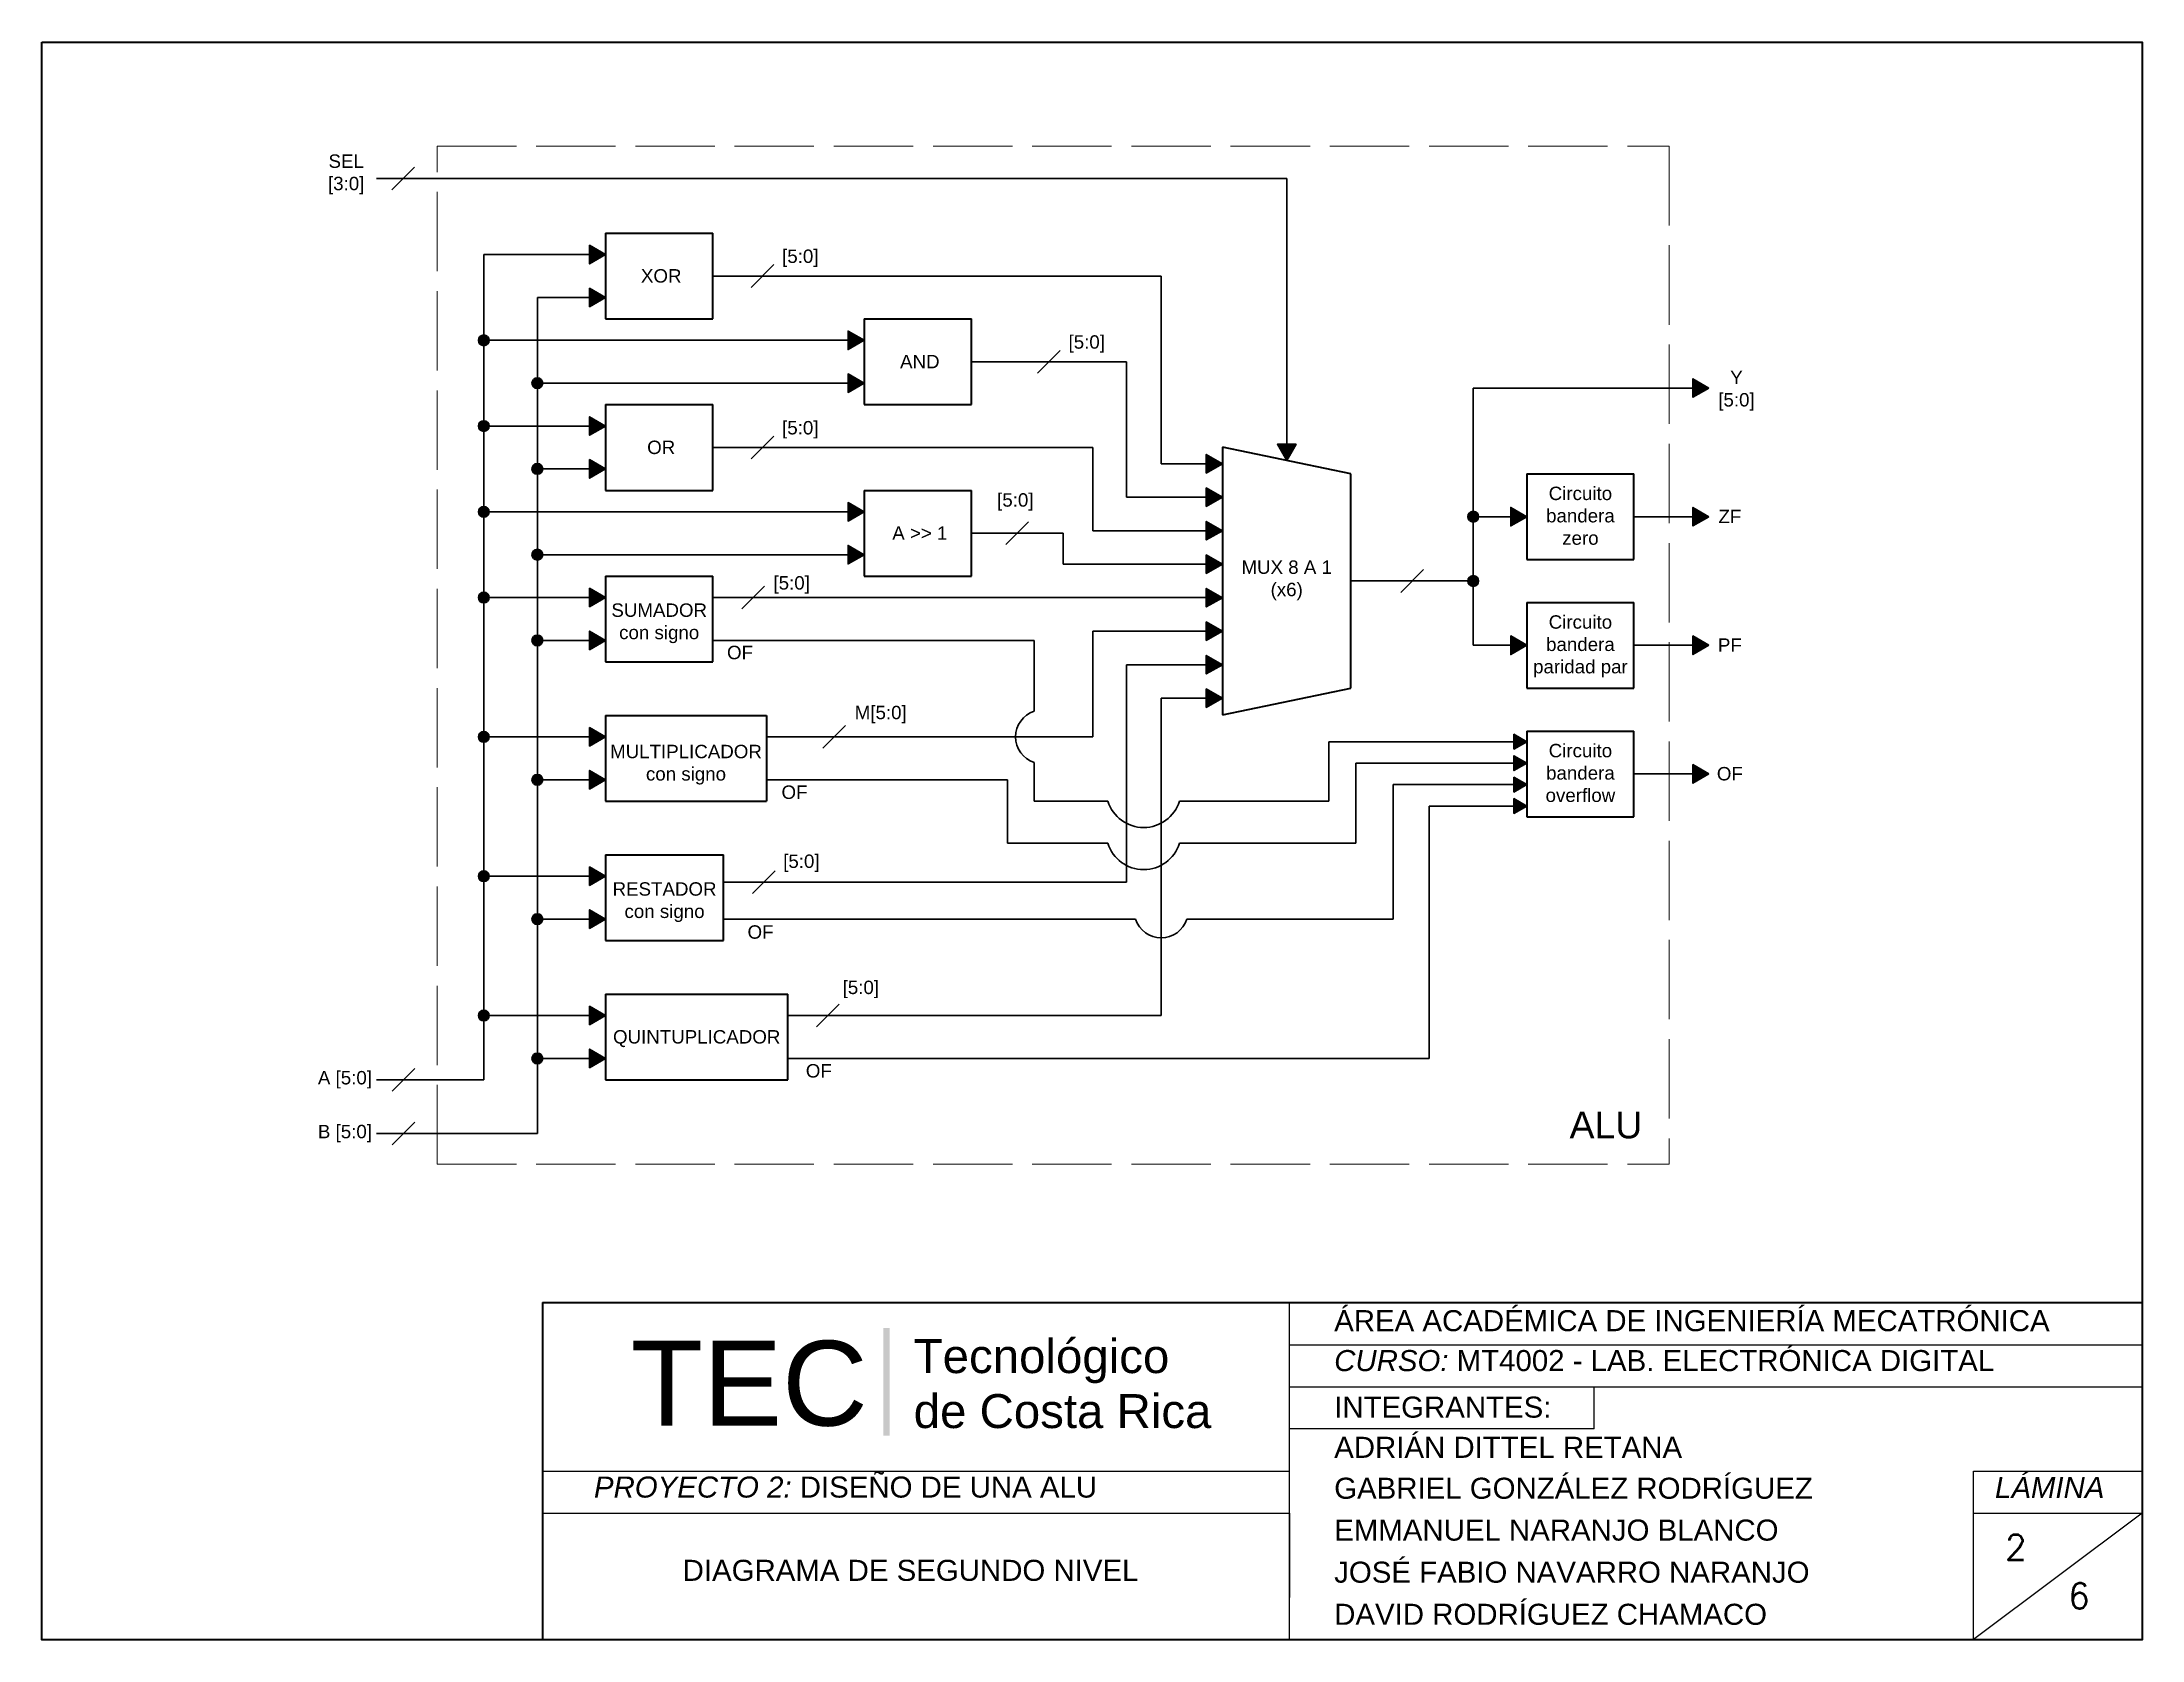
# Paper-space layout '2NIVEL' of a CAD drawing. Header units: millimetres. Extents: x 7 to 257, y 6 to 195.
# The model-space entities are those that its viewports show. They can reach past a viewport. Long polylines and large blocks are cut down to what shows.
import ezdxf

# ---------------------------------------------------------------- set-up
doc = ezdxf.new("R2010")
doc.units = ezdxf.units.MM
doc.header["$LTSCALE"] = 0.5
doc.linetypes.add('ACAD_ISO02W100', pattern=[15, 12, -3])
for name, color, linetype, lineweight in [('Cables', 7, 'Continuous', 30), ('Contorno', 7, 'Continuous', 40), ('Cuadro_dashed', 7, 'ACAD_ISO02W100', 20), ('Modulos', 7, 'Continuous', 40), ('MView', 7, 'Continuous', 5)]:
    doc.layers.add(name, color=color, linetype=linetype, lineweight=lineweight)
doc.layers.add('Texto', color=7, linetype='Continuous')
doc.layers.get('MView').off()
doc.styles.add('PDF Arial', font='arial.ttf')
doc.styles.add('Rotulado', font='arial.ttf', dxfattribs={"height": 10})
doc.styles.add('s1', font='romans.shx')

msp = doc.modelspace()

# ---------------------------------------------------------------- hatches: boundary and pattern name
at = {"layer": 'Cables'}
h = msp.add_hatch(color=256, dxfattribs=at)
h.dxf.hatch_style = 1
h.paths.add_polyline_path([(83.07, 200.03), (80.07, 201.76), (80.07, 198.3)])
h = msp.add_hatch(color=256, dxfattribs=at)
h.dxf.hatch_style = 1
h.paths.add_polyline_path([(83.07, 192.03), (80.07, 193.76), (80.07, 190.3)])
h = msp.add_hatch(color=256, dxfattribs=at)
h.dxf.hatch_style = 1
edge = h.paths.add_edge_path()
edge.add_arc((60.33, 184.03), 1, 0, 360)
h = msp.add_hatch(color=256, dxfattribs=at)
h.dxf.hatch_style = 1
h.paths.add_polyline_path([(131.34, 184.03), (128.34, 185.76), (128.34, 182.3)])
h = msp.add_hatch(color=256, dxfattribs=at)
h.dxf.hatch_style = 1
edge = h.paths.add_edge_path()
edge.add_arc((70.33, 176.03), 1, 0, 360)
h = msp.add_hatch(color=256, dxfattribs=at)
h.dxf.hatch_style = 1
h.paths.add_polyline_path([(131.34, 176.03), (128.34, 177.76), (128.34, 174.3)])
h = msp.add_hatch(color=256, dxfattribs=at)
h.dxf.hatch_style = 1
h.paths.add_polyline_path([(289.01, 175.12), (286.01, 176.86), (286.01, 173.39)])
h = msp.add_hatch(color=256, dxfattribs=at)
h.dxf.hatch_style = 1
edge = h.paths.add_edge_path()
edge.add_arc((60.33, 168.03), 1, 0, 360)
h = msp.add_hatch(color=256, dxfattribs=at)
h.dxf.hatch_style = 1
h.paths.add_polyline_path([(83.07, 168.03), (80.07, 169.76), (80.07, 166.3)])
h = msp.add_hatch(color=256, dxfattribs=at)
h.dxf.hatch_style = 1
h.paths.add_polyline_path([(211.93, 164.62), (208.46, 164.62), (210.19, 161.62)])
h = msp.add_hatch(color=256, dxfattribs=at)
h.dxf.hatch_style = 1
edge = h.paths.add_edge_path()
edge.add_arc((70.33, 160.03), 1, 0, 360)
h = msp.add_hatch(color=256, dxfattribs=at)
h.dxf.hatch_style = 1
h.paths.add_polyline_path([(83.07, 160.03), (80.07, 161.76), (80.07, 158.3)])
h = msp.add_hatch(color=256, dxfattribs=at)
h.dxf.hatch_style = 1
h.paths.add_polyline_path([(198.19, 161), (195.19, 162.73), (195.19, 159.27)])
h = msp.add_hatch(color=256, dxfattribs=at)
h.dxf.hatch_style = 1
edge = h.paths.add_edge_path()
edge.add_arc((60.33, 152.03), 1, 0, 360)
h = msp.add_hatch(color=256, dxfattribs=at)
h.dxf.hatch_style = 1
h.paths.add_polyline_path([(131.34, 152.03), (128.34, 153.76), (128.34, 150.3)])
h = msp.add_hatch(color=256, dxfattribs=at)
h.dxf.hatch_style = 1
h.paths.add_polyline_path([(198.19, 154.75), (195.19, 156.48), (195.19, 153.02)])
h = msp.add_hatch(color=256, dxfattribs=at)
h.dxf.hatch_style = 1
h.paths.add_polyline_path([(198.19, 148.5), (195.19, 150.23), (195.19, 146.77)])
h = msp.add_hatch(color=256, dxfattribs=at)
h.dxf.hatch_style = 1
edge = h.paths.add_edge_path()
edge.add_arc((245.01, 151.12), 1, 0, 360)
h = msp.add_hatch(color=256, dxfattribs=at)
h.dxf.hatch_style = 1
h.paths.add_polyline_path([(255.01, 151.12), (252.01, 152.86), (252.01, 149.39)])
h = msp.add_hatch(color=256, dxfattribs=at)
h.dxf.hatch_style = 1
h.paths.add_polyline_path([(289.01, 151.12), (286.01, 152.86), (286.01, 149.39)])
h = msp.add_hatch(color=256, dxfattribs=at)
h.dxf.hatch_style = 1
edge = h.paths.add_edge_path()
edge.add_arc((70.33, 144.03), 1, 0, 360)
h = msp.add_hatch(color=256, dxfattribs=at)
h.dxf.hatch_style = 1
h.paths.add_polyline_path([(131.34, 144.03), (128.34, 145.76), (128.34, 142.3)])
h = msp.add_hatch(color=256, dxfattribs=at)
h.dxf.hatch_style = 1
h.paths.add_polyline_path([(198.19, 142.25), (195.19, 143.98), (195.19, 140.52)])
h = msp.add_hatch(color=256, dxfattribs=at)
h.dxf.hatch_style = 1
h.paths.add_polyline_path([(83.07, 136.03), (80.07, 137.76), (80.07, 134.3)])
h = msp.add_hatch(color=256, dxfattribs=at)
h.dxf.hatch_style = 1
h.paths.add_polyline_path([(198.19, 136), (195.19, 137.73), (195.19, 134.27)])
h = msp.add_hatch(color=256, dxfattribs=at)
h.dxf.hatch_style = 1
edge = h.paths.add_edge_path()
edge.add_arc((245.01, 139.12), 1, 0, 360)
h = msp.add_hatch(color=256, dxfattribs=at)
h.dxf.hatch_style = 1
edge = h.paths.add_edge_path()
edge.add_arc((60.33, 136.03), 1, 0, 360)
h = msp.add_hatch(color=256, dxfattribs=at)
h.dxf.hatch_style = 1
h.paths.add_polyline_path([(83.07, 128.03), (80.07, 129.76), (80.07, 126.3)])
h = msp.add_hatch(color=256, dxfattribs=at)
h.dxf.hatch_style = 1
h.paths.add_polyline_path([(198.19, 129.75), (195.19, 131.48), (195.19, 128.02)])
h = msp.add_hatch(color=256, dxfattribs=at)
h.dxf.hatch_style = 1
edge = h.paths.add_edge_path()
edge.add_arc((70.33, 128.03), 1, 0, 360)
h = msp.add_hatch(color=256, dxfattribs=at)
h.dxf.hatch_style = 1
h.paths.add_polyline_path([(255.01, 127.12), (252.01, 128.86), (252.01, 125.39)])
h = msp.add_hatch(color=256, dxfattribs=at)
h.dxf.hatch_style = 1
h.paths.add_polyline_path([(289.01, 127.12), (286.01, 128.86), (286.01, 125.39)])
h = msp.add_hatch(color=256, dxfattribs=at)
h.dxf.hatch_style = 1
h.paths.add_polyline_path([(198.19, 123.5), (195.19, 125.23), (195.19, 121.77)])
h = msp.add_hatch(color=256, dxfattribs=at)
h.dxf.hatch_style = 1
h.paths.add_polyline_path([(198.19, 117.25), (195.19, 118.98), (195.19, 115.52)])
h = msp.add_hatch(color=256, dxfattribs=at)
h.dxf.hatch_style = 1
edge = h.paths.add_edge_path()
edge.add_arc((60.33, 110.03), 1, 0, 360)
h = msp.add_hatch(color=256, dxfattribs=at)
h.dxf.hatch_style = 1
h.paths.add_polyline_path([(83.07, 110.03), (80.07, 111.76), (80.07, 108.3)])
h = msp.add_hatch(color=256, dxfattribs=at)
h.dxf.hatch_style = 1
h.paths.add_polyline_path([(255.01, 109.12), (252.61, 110.51), (252.61, 107.74)])
h = msp.add_hatch(color=256, dxfattribs=at)
h.dxf.hatch_style = 1
h.paths.add_polyline_path([(255.01, 105.12), (252.61, 106.51), (252.61, 103.74)])
h = msp.add_hatch(color=256, dxfattribs=at)
h.dxf.hatch_style = 1
edge = h.paths.add_edge_path()
edge.add_arc((70.33, 102.03), 1, 0, 360)
h = msp.add_hatch(color=256, dxfattribs=at)
h.dxf.hatch_style = 1
h.paths.add_polyline_path([(83.07, 102.03), (80.07, 103.76), (80.07, 100.3)])
h = msp.add_hatch(color=256, dxfattribs=at)
h.dxf.hatch_style = 1
h.paths.add_polyline_path([(255.01, 101.12), (252.61, 102.51), (252.61, 99.74)])
h = msp.add_hatch(color=256, dxfattribs=at)
h.dxf.hatch_style = 1
h.paths.add_polyline_path([(289.01, 103.12), (286.01, 104.86), (286.01, 101.39)])
h = msp.add_hatch(color=256, dxfattribs=at)
h.dxf.hatch_style = 1
h.paths.add_polyline_path([(255.01, 97.12), (252.61, 98.51), (252.61, 95.74)])
h = msp.add_hatch(color=256, dxfattribs=at)
h.dxf.hatch_style = 1
edge = h.paths.add_edge_path()
edge.add_arc((60.33, 84.03), 1, 0, 360)
h = msp.add_hatch(color=256, dxfattribs=at)
h.dxf.hatch_style = 1
h.paths.add_polyline_path([(83.07, 84.03), (80.07, 85.76), (80.07, 82.3)])
h = msp.add_hatch(color=256, dxfattribs=at)
h.dxf.hatch_style = 1
edge = h.paths.add_edge_path()
edge.add_arc((70.33, 76.03), 1, 0, 360)
h = msp.add_hatch(color=256, dxfattribs=at)
h.dxf.hatch_style = 1
h.paths.add_polyline_path([(83.07, 76.03), (80.07, 77.76), (80.07, 74.3)])
h = msp.add_hatch(color=256, dxfattribs=at)
h.dxf.hatch_style = 1
edge = h.paths.add_edge_path()
edge.add_arc((60.33, 58.03), 1, 0, 360)
h = msp.add_hatch(color=256, dxfattribs=at)
h.dxf.hatch_style = 1
h.paths.add_polyline_path([(83.07, 58.03), (80.07, 59.76), (80.07, 56.3)])
h = msp.add_hatch(color=256, dxfattribs=at)
h.dxf.hatch_style = 1
edge = h.paths.add_edge_path()
edge.add_arc((70.33, 50.03), 1, 0, 360)
h = msp.add_hatch(color=256, dxfattribs=at)
h.dxf.hatch_style = 1
h.paths.add_polyline_path([(83.07, 50.03), (80.07, 51.76), (80.07, 48.3)])

# ---------------------------------------------------------------- linework, layer by layer
for p, q in [((43.17, 212.1), (47.41, 216.34)), ((110.22, 193.91), (114.46, 198.15)), ((163.69, 177.91), (167.93, 182.15)), ((110.22, 161.91), (114.46, 166.15)), ((157.78, 145.91), (162.03, 150.15)), ((231.48, 137), (235.72, 141.25)), ((108.47, 133.91), (112.71, 138.15)), ((123.6, 107.91), (127.84, 112.15)), ((110.48, 80.78), (114.72, 85.02)), ((122.42, 55.91), (126.66, 60.15)), ((43.21, 43.91), (47.45, 48.15)), ((43.21, 33.91), (47.45, 38.15))]:
    msp.add_line(p, q, dxfattribs=at)
at = {"layer": 'Cables', "color": 7}
for p, q in [((210.19, 214.22), (40.33, 214.22)), ((210.19, 161.62), (210.19, 214.22)), ((83.07, 204.03), (83.07, 196.03)), ((60.33, 200.03), (60.33, 46.03)), ((83.07, 200.03), (60.33, 200.03)), ((83.07, 196.03), (83.07, 188.03)), ((103.07, 196.03), (186.77, 196.03)), ((186.77, 196.03), (186.77, 161)), ((70.33, 192.03), (70.33, 36.03)), ((83.07, 192.03), (70.33, 192.03)), ((131.34, 188.03), (131.34, 180.03)), ((128.34, 184.03), (60.33, 184.03)), ((131.34, 180.03), (131.34, 172.03)), ((151.34, 180.03), (180.28, 180.03)), ((180.28, 180.03), (180.28, 154.75)), ((128.34, 176.03), (70.33, 176.03)), ((245.01, 175.12), (245.01, 127.12)), ((245.01, 175.12), (245.01, 151.12)), ((245.01, 175.12), (287.01, 175.12)), ((83.07, 172.03), (83.07, 164.03)), ((83.07, 168.03), (60.33, 168.03)), ((83.07, 164.03), (83.07, 156.03)), ((103.07, 164.03), (173.98, 164.03)), ((173.98, 164.03), (173.98, 148.5)), ((186.77, 161), (198.19, 161)), ((198.19, 164.12), (198.19, 157.87)), ((83.07, 160.03), (70.33, 160.03)), ((198.19, 157.87), (198.19, 151.62)), ((255.01, 159.12), (255.01, 151.12)), ((131.34, 156.03), (131.34, 148.03)), ((180.28, 154.75), (198.19, 154.75)), ((128.34, 152.03), (60.33, 152.03)), ((198.19, 151.62), (198.19, 145.37)), ((245.01, 151.12), (245.01, 127.12)), ((245.01, 151.12), (255.01, 151.12)), ((255.01, 151.12), (255.01, 143.12)), ((275.01, 151.12), (287.01, 151.12)), ((131.34, 148.03), (131.34, 140.03)), ((151.34, 148.03), (168.47, 148.03)), ((168.47, 148.03), (168.47, 142.25)), ((173.98, 148.5), (198.19, 148.5)), ((198.19, 145.37), (198.19, 139.12)), ((128.34, 144.03), (70.33, 144.03)), ((168.47, 142.25), (198.19, 142.25)), ((83.07, 140.03), (83.07, 132.03)), ((103.07, 132.03), (103.07, 140.03)), ((198.19, 139.12), (198.19, 132.87)), ((222.19, 139.12), (245.01, 139.12)), ((83.07, 136.03), (60.33, 136.03)), ((103.07, 136.03), (195.19, 136.03)), ((255.01, 135.12), (255.01, 127.12)), ((83.07, 132.03), (83.07, 124.03)), ((103.07, 124.03), (103.07, 132.03)), ((173.98, 110.03), (173.98, 129.75)), ((173.98, 129.75), (198.19, 129.75)), ((198.19, 132.87), (198.19, 126.62)), ((83.07, 128.03), (70.33, 128.03)), ((103.07, 128.03), (163.07, 128.03)), ((163.07, 128.03), (163.07, 114.8)), ((198.19, 126.62), (198.19, 120.37)), ((245.01, 127.12), (245.01, 127.12)), ((245.01, 127.12), (255.01, 127.12)), ((255.01, 127.12), (255.01, 119.12)), ((275.01, 127.12), (287.01, 127.12)), ((180.28, 82.9), (180.28, 123.5)), ((180.28, 123.5), (198.19, 123.5)), ((198.19, 120.37), (198.19, 114.12)), ((83.07, 114.03), (83.07, 106.03)), ((113.07, 114.03), (113.07, 106.03)), ((186.77, 58.03), (186.77, 117.25)), ((186.77, 117.25), (198.19, 117.25)), ((80.07, 110.03), (60.33, 110.03)), ((113.07, 110.03), (173.98, 110.03)), ((255.01, 111.12), (255.01, 107.12)), ((83.07, 106.03), (83.07, 98.03)), ((113.07, 106.03), (113.07, 98.03)), ((218.07, 98.03), (218.07, 109.12)), ((218.07, 109.12), (252.61, 109.12)), ((255.01, 107.12), (255.01, 103.12)), ((80.07, 102.03), (70.33, 102.03)), ((113.07, 102.03), (158.07, 102.03)), ((158.07, 102.03), (158.07, 90.17)), ((163.07, 105.26), (163.07, 98.03)), ((223.07, 90.17), (223.07, 105.12)), ((223.07, 105.12), (252.61, 105.12)), ((255.01, 103.12), (255.01, 99.12)), ((275.01, 103.12), (287.01, 103.12)), ((163.07, 98.03), (176.82, 98.03)), ((190.18, 98.03), (218.07, 98.03)), ((230.07, 76.03), (230.07, 101.12)), ((230.07, 101.12), (252.61, 101.12)), ((255.01, 99.12), (255.01, 95.12)), ((236.77, 50.03), (236.77, 97.12)), ((236.77, 97.12), (252.61, 97.12)), ((158.07, 90.17), (176.82, 90.17)), ((190.18, 90.17), (223.07, 90.17)), ((83.07, 88.03), (83.07, 80.03)), ((105.07, 88.03), (105.07, 80.03)), ((83.07, 84.03), (60.33, 84.03)), ((105.07, 82.9), (180.28, 82.9)), ((83.07, 80.03), (83.07, 72.03)), ((105.07, 80.03), (105.07, 72.03)), ((83.07, 76.03), (70.33, 76.03)), ((105.07, 76.03), (182, 76.03)), ((191.54, 76.03), (230.07, 76.03)), ((83.07, 62.03), (83.07, 54.03)), ((117.07, 62.03), (117.07, 54.03)), ((80.07, 58.03), (60.33, 58.03)), ((117.07, 58.03), (186.77, 58.03)), ((83.07, 54.03), (83.07, 46.03)), ((117.07, 54.03), (117.07, 46.03)), ((80.07, 50.03), (70.33, 50.03)), ((117.07, 50.03), (236.77, 50.03)), ((40.33, 46.03), (60.33, 46.03)), ((40.33, 36.03), (70.33, 36.03))]:
    msp.add_line(p, q, dxfattribs=at)
for points in [[(83.07, 200.03), (80.07, 201.76), (80.07, 198.3)], [(83.07, 192.03), (80.07, 193.76), (80.07, 190.3)], [(131.34, 184.03), (128.34, 185.76), (128.34, 182.3)], [(131.34, 176.03), (128.34, 177.76), (128.34, 174.3)], [(289.01, 175.12), (286.01, 176.86), (286.01, 173.39)], [(83.07, 168.03), (80.07, 169.76), (80.07, 166.3)], [(210.19, 161.62), (208.46, 164.62), (211.93, 164.62)], [(83.07, 160.03), (80.07, 161.76), (80.07, 158.3)], [(198.19, 161), (195.19, 162.73), (195.19, 159.27)], [(131.34, 152.03), (128.34, 153.76), (128.34, 150.3)], [(198.19, 154.75), (195.19, 156.48), (195.19, 153.02)], [(198.19, 148.5), (195.19, 150.23), (195.19, 146.77)], [(255.01, 151.12), (252.01, 152.86), (252.01, 149.39)], [(289.01, 151.12), (286.01, 152.86), (286.01, 149.39)], [(131.34, 144.03), (128.34, 145.76), (128.34, 142.3)], [(198.19, 142.25), (195.19, 143.98), (195.19, 140.52)], [(83.07, 136.03), (80.07, 137.76), (80.07, 134.3)], [(198.19, 136), (195.19, 137.73), (195.19, 134.27)], [(83.07, 128.03), (80.07, 129.76), (80.07, 126.3)], [(198.19, 129.75), (195.19, 131.48), (195.19, 128.02)], [(255.01, 127.12), (252.01, 128.86), (252.01, 125.39)], [(289.01, 127.12), (286.01, 128.86), (286.01, 125.39)], [(198.19, 123.5), (195.19, 125.23), (195.19, 121.77)], [(198.19, 117.25), (195.19, 118.98), (195.19, 115.52)], [(83.07, 110.03), (80.07, 111.76), (80.07, 108.3)], [(255.01, 109.12), (252.61, 110.51), (252.61, 107.74)], [(255.01, 105.12), (252.61, 106.51), (252.61, 103.74)], [(83.07, 102.03), (80.07, 103.76), (80.07, 100.3)], [(255.01, 101.12), (252.61, 102.51), (252.61, 99.74)], [(289.01, 103.12), (286.01, 104.86), (286.01, 101.39)], [(255.01, 97.12), (252.61, 98.51), (252.61, 95.74)], [(83.07, 84.03), (80.07, 85.76), (80.07, 82.3)], [(83.07, 76.03), (80.07, 77.76), (80.07, 74.3)], [(83.07, 58.03), (80.07, 59.76), (80.07, 56.3)], [(83.07, 50.03), (80.07, 51.76), (80.07, 48.3)]]:
    msp.add_lwpolyline(points, close=True, dxfattribs=at)
at = {"layer": 'Cables'}
for centre in [(60.33, 184.03), (70.33, 176.03), (60.33, 168.03), (70.33, 160.03), (60.33, 152.03), (245.01, 151.12), (70.33, 144.03), (245.01, 139.12), (60.33, 136.03), (70.33, 128.03), (60.33, 110.03), (70.33, 102.03), (60.33, 84.03), (70.33, 76.03), (60.33, 58.03), (70.33, 50.03)]:
    msp.add_circle(centre, 1, dxfattribs=at)
at = {"layer": 'Cables', "color": 7}
for centre, radius, start, end in [((164.57, 110.03), 5, 107.4026, 252.5974), ((183.5, 100.12), 7, 197.4026, 342.5974), ((183.5, 92.26), 7, 197.4026, 342.5974), ((186.77, 77.52), 5, 197.4026, 342.5974)]:
    msp.add_arc(centre, radius, start, end, dxfattribs=at)
at = {"layer": 'Cuadro_dashed', "color": 7}
for p, q in [((51.6, 30.27), (51.6, 220.27)), ((51.6, 220.27), (281.6, 220.27)), ((281.6, 220.27), (281.6, 30.27)), ((51.6, 30.27), (281.6, 30.27))]:
    msp.add_line(p, q, dxfattribs=at)
at = {"layer": 'Modulos'}
for p, q in [((83.07, 204.03), (103.07, 204.03)), ((83.07, 204.03), (83.07, 188.03)), ((103.07, 188.03), (103.07, 204.03)), ((83.07, 188.03), (103.07, 188.03)), ((131.34, 188.03), (151.34, 188.03)), ((131.34, 188.03), (131.34, 172.03)), ((151.34, 172.03), (151.34, 188.03)), ((83.07, 172.03), (103.07, 172.03)), ((83.07, 172.03), (83.07, 156.03)), ((103.07, 156.03), (103.07, 172.03)), ((131.34, 172.03), (151.34, 172.03)), ((255.01, 159.12), (275.01, 159.12)), ((255.01, 159.12), (255.01, 143.12)), ((275.01, 143.12), (275.01, 159.12)), ((83.07, 156.03), (103.07, 156.03)), ((131.34, 156.03), (151.34, 156.03)), ((131.34, 156.03), (131.34, 140.03)), ((151.34, 140.03), (151.34, 156.03)), ((255.01, 143.12), (275.01, 143.12)), ((83.07, 140.03), (103.07, 140.03)), ((83.07, 140.03), (83.07, 124.03)), ((103.07, 124.03), (103.07, 140.03)), ((131.34, 140.03), (151.34, 140.03)), ((255.01, 135.12), (275.01, 135.12)), ((255.01, 135.12), (255.01, 119.12)), ((275.01, 119.12), (275.01, 135.12)), ((83.07, 124.03), (103.07, 124.03)), ((255.01, 119.12), (275.01, 119.12)), ((83.07, 114.03), (113.07, 114.03)), ((83.07, 114.03), (83.07, 98.03)), ((255.01, 111.12), (275.01, 111.12)), ((255.01, 111.12), (255.01, 95.12)), ((275.01, 95.12), (275.01, 111.12)), ((83.07, 98.03), (113.07, 98.03)), ((255.01, 95.12), (275.01, 95.12)), ((83.07, 88.03), (105.07, 88.03)), ((83.07, 88.03), (83.07, 72.03)), ((105.07, 72.03), (105.07, 88.03)), ((83.07, 72.03), (105.07, 72.03)), ((83.07, 62.03), (117.07, 62.03)), ((83.07, 62.03), (83.07, 46.03)), ((117.07, 46.03), (117.07, 62.03)), ((83.07, 46.03), (117.07, 46.03))]:
    msp.add_line(p, q, dxfattribs=at)
at = {"layer": 'Modulos', "color": 7}
for p, q in [((198.19, 164.12), (198.19, 114.12)), ((222.19, 159.12), (198.19, 164.12)), ((222.19, 119.12), (222.19, 159.12)), ((198.19, 114.12), (222.19, 119.12)), ((113.07, 114.03), (113.07, 98.03))]:
    msp.add_line(p, q, dxfattribs=at)

# ---------------------------------------------------------------- texts
at = {"layer": 'Texto', "style": 'Rotulado'}
for s, width, gutter_width, heights, insert, char_height, attachment_point in [('\\pxqc;SEL \\P[3:0]', 10.5622, 29.51, [8.78], (29.37, 211.29), 2.5, 7), ('\\pxqc;[5:0]', 9.8135, 29.51, [4.31], (114.5, 200.97), 2.5, 1), ('\\pxqc;XOR', 12.7925, 29.51, [3.45], (87.05, 197.31), 2.5, 1), ('\\pxqc;[5:0]', 9.8135, 29.51, [4.31], (167.96, 184.97), 2.5, 1), ('\\pxqc;AND', 12.7925, 29.51, [3.45], (135.32, 181.31), 2.5, 1), ('\\pxqc;Y \\P[5:0]', 9.4316, 29.51, [7.87], (289.42, 178.35), 2.5, 1), ('\\pxqc;[5:0]', 9.8135, 29.51, [4.31], (114.5, 168.97), 2.5, 1), ('\\pxqc;OR', 12.7925, 29.51, [3.45], (87.05, 165.31), 2.5, 1), ('\\pxqc;Circuito bandera zero', 20, 29.51, [12], (255.01, 156.72), 2.5, 1), ('\\pxqc;[5:0]', 9.8135, 29.51, [4.31], (154.63, 155.49), 2.5, 1), ('\\pxqc;A >> 1', 12.7925, 29.51, [3.45], (135.32, 149.31), 2.5, 1), ('\\pxqc;ZF', 5.1661, 29.51, [3.45], (290.32, 152.41), 2.5, 1), ('\\pxqc;MUX 8 A 1\\P(x6)', 24, 29.51, [9.2], (198.19, 142.95), 2.5, 1), ('\\pxqc;[5:0]', 9.8135, 29.51, [4.31], (112.89, 140.02), 2.5, 1), ('\\pxqc;SUMADOR con signo', 20, 29.51, [8.39], (83.07, 134.93), 2.5, 1), ('\\pxqc;Circuito bandera paridad par', 20, 29.51, [12], (255.01, 132.72), 2.5, 1), ('\\pxqc;OF', 5.1661, 29.51, [3.45], (105.57, 127.03), 2.5, 1), ('\\pxqc;PF', 5.1661, 29.51, [3.45], (290.32, 128.41), 2.5, 1), ('\\pxqc;M[5:0]', 9.8135, 29.51, [4.31], (129.51, 115.83), 2.5, 1), ('\\pxqc;MULTIPLICADOR con signo', 30, 29.51, [8.73], (83.07, 108.55), 2.5, 1), ('\\pxqc;Circuito bandera overflow', 20, 29.51, [12], (255.01, 108.72), 2.5, 1), ('\\pxqc;OF', 5.1661, 29.51, [3.45], (290.32, 104.41), 2.5, 1), ('\\pxqc;OF', 5.1661, 29.51, [3.45], (115.74, 100.96), 2.5, 1), ('\\pxqc;[5:0]', 9.8135, 29.51, [4.31], (114.7, 88.08), 2.5, 1), ('\\pxqc;RESTADOR con signo', 22, 29.51, [7.95], (83.07, 82.9), 2.5, 1), ('\\pxqc;OF', 5.1661, 29.51, [3.45], (109.4, 74.87), 2.5, 1), ('\\pxqc;[5:0]', 9.8135, 29.51, [4.31], (125.8, 64.54), 2.5, 1), ('\\pxqc;QUINTUPLICADOR', 34, 29.51, [3.12], (83.07, 55.31), 2.5, 1), ('A [5:0]', 11.3136, 12.5, [4.08], (29.37, 44.43), 2.5, 7), ('\\pxqc;OF', 5.1661, 29.51, [3.45], (120.28, 48.97), 2.5, 1), ('\\pxqc;ALU', 12.7925, 29.51, [3.45], (263.38, 40.11), 5, 1), ('B [5:0]', 10.8733, 12.5, [3.86], (29.37, 34.38), 2.5, 7)]:
    msp.add_mtext_dynamic_manual_height_columns(s, width=width, gutter_width=gutter_width, heights=heights, dxfattribs=dict(at, insert=insert, char_height=char_height, attachment_point=attachment_point))

psp = doc.layouts.new('2NIVEL')

# ---------------------------------------------------------------- linework, layer by layer
for p, q in [((155.44, 5.76), (155.44, 45.76)), ((155.44, 40.76), (256.72, 40.76)), ((155.44, 35.76), (256.72, 35.76)), ((191.64, 30.76), (155.44, 30.76)), ((66.72, 25.76), (155.44, 25.76)), ((236.72, 25.76), (256.72, 25.76)), ((236.72, 5.76), (236.72, 25.76)), ((66.72, 20.76), (155.44, 20.76)), ((155.44, 20.76), (155.44, 15.76)), ((236.72, 20.76), (256.72, 20.76)), ((256.72, 20.76), (236.72, 5.76)), ((155.44, 15.76), (155.44, 10.76))]:
    psp.add_line(p, q)
at = {"color": 7}
psp.add_line((191.64, 30.76), (191.64, 35.76), dxfattribs=at)
at = {"color": 251, "true_color": 0x4b4b4b, "transparency": 33554559}
for points in [[(107.95, 42.74), (107.22, 42.74), (107.95, 29.98)], [(107.22, 42.74), (107.95, 29.98), (107.22, 29.98)]]:
    psp.add_solid(points, dxfattribs=at)
at = {"layer": 'Contorno'}
for q in [(66.72, 5.76), (256.72, 45.76)]:
    psp.add_line((66.72, 45.76), q, dxfattribs=at)
psp.add_lwpolyline([(7.26, 195.47), (256.72, 195.47), (256.72, 5.7), (7.26, 5.7)], close=True, dxfattribs=at)

# ---------------------------------------------------------------- texts
at = {"color": 250, "true_color": 0x1c1c1c, "attachment_point": 7, "style": 'PDF Arial'}
for s, insert, char_height in [('TEC', (77.19, 31.01), 10.079), ('Tecnológico', (110.81, 36.18), 4.0315), ('de Costa Rica', (110.81, 30.81), 4.0315)]:
    psp.add_mtext(s, dxfattribs=dict(at, insert=insert, char_height=char_height))
at = {"layer": 'Texto', "attachment_point": 1, "style": 's1'}
for s, insert, char_height, width in [('{\\fArial|b0|i0|c0|p34;ÁREA ACADÉMICA DE INGENIERÍA MECATRÓNICA}', (160.76, 44.87), 2.5, 84.8209), ('{\\fArial|b0|i1|c0|p34;CURSO: \\fArial|b0|i0|c0|p34;MT4002 - LAB. ELECTRÓNICA DIGITAL}', (160.76, 40.13), 2.5, 78.8124), ('{\\fArial|b0|i0|c0|p34;INTEGRANTES:}', (160.76, 34.6), 2.5, 28.1694), ('{\\fArial|b0|i0|c0|p34;ADRIÁN DITTEL RETANA}', (160.76, 29.83), 2.5, 59.8937), ('{\\fArial|b0|i1|c0|p34;PROYECTO 2: \\fArial|b0|i0|c0|p34;DISEÑO DE UNA ALU}', (72.83, 25.11), 2.5, 79.4343), ('{\\fArial|b0|i0|c0|p34;GABRIEL GONZÁLEZ RODRÍGUEZ}', (160.76, 24.97), 2.5, 59.8937), ('{\\fArial|b0|i1|c0|p34;LÁMINA}', (239.25, 25.06), 2.5, 19.0829), ('{\\fArial|b0|i0|c0|p34;EMMANUEL NARANJO BLANCO}', (160.76, 20), 2.5, 59.8937), ('2', (240.45, 18.21), 3, 7.4367), ('\\pxqc;{\\fArial|b0|i0|c0|p34;DIAGRAMA DE SEGUNDO NIVEL}', (78.44, 15.22), 2.5, 63.9917), ('{\\fArial|b0|i0|c0|p34;JOSÉ FABIO NAVARRO NARANJO}', (160.76, 15), 2.5, 59.8937), ('{\\fArial|b0|i0|c0|p34;DAVID RODRÍGUEZ CHAMACO}', (160.76, 10), 2.5, 59.8937), ('6', (247.95, 12.43), 3, 9.5415)]:
    psp.add_mtext(s, dxfattribs=dict(at, insert=insert, char_height=char_height, width=width))

# ---------------------------------------------------------------- viewports
at = {"layer": 'MView'}
psp.add_viewport(center=(131.99, 120.62), size=(249.45, 149.7104), view_center_point=(173.85, 122.08), view_height=235.2319, dxfattribs=at)

doc.saveas('drawing.dxf')
